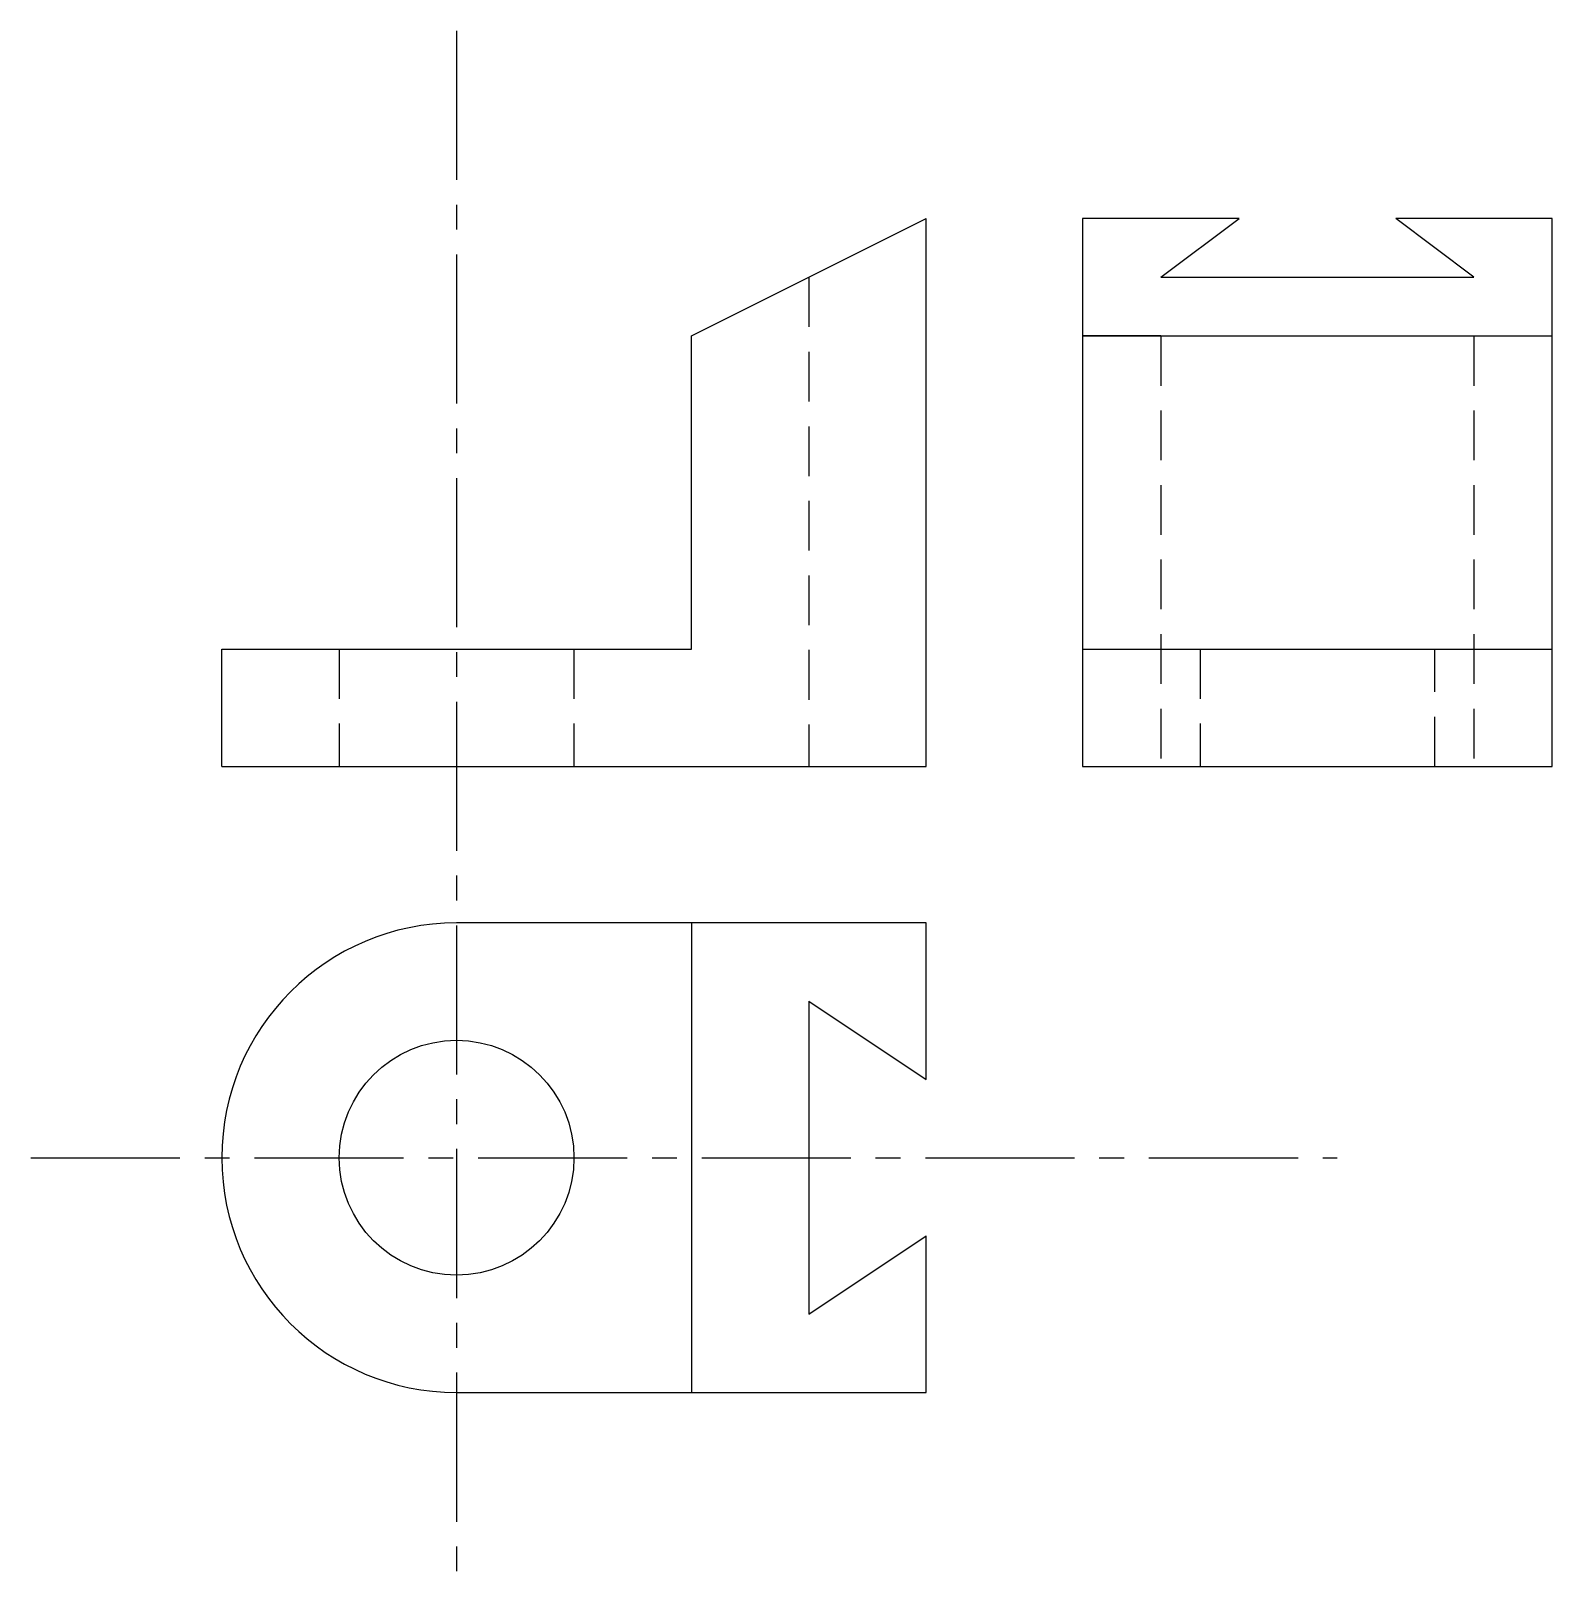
# Model space of a CAD drawing. Header units: millimetres. Extents: x 2526 to 2720, y 1647 to 1844.
import ezdxf

# ---------------------------------------------------------------- set-up
doc = ezdxf.new("R2010")
doc.units = ezdxf.units.MM
doc.linetypes.add('CENTER2', pattern=[28.575, 19.05, -3.175, 3.175, -3.175])
doc.linetypes.add('DASHED2', pattern=[9.525, 6.35, -3.175])

msp = doc.modelspace()

# ---------------------------------------------------------------- linework, layer by layer
at = {"linetype": 'CENTER2'}
for p, q in [((2580.07, 1844.09), (2580.07, 1647.26)), ((2525.67, 1700.1), (2692.61, 1700.1))]:
    msp.add_line(p, q, dxfattribs=at)
for p, q in [((2610.07, 1805.1), (2640.07, 1820.1)), ((2640.07, 1750.1), (2640.07, 1820.1)), ((2660.07, 1820.1), (2660.07, 1750.1)), ((2680.07, 1820.1), (2660.07, 1820.1)), ((2670.07, 1812.6), (2680.07, 1820.1)), ((2720.07, 1820.1), (2700.07, 1820.1)), ((2710.07, 1812.61), (2700.07, 1820.1)), ((2720.07, 1750.1), (2720.07, 1820.1)), ((2670.07, 1812.6), (2710.07, 1812.6)), ((2610.07, 1765.1), (2610.07, 1805.1)), ((2670.07, 1805.1), (2660.07, 1805.1)), ((2660.07, 1805.1), (2720.07, 1805.1)), ((2670.07, 1805.1), (2710.07, 1805.1)), ((2550.07, 1750.1), (2550.07, 1765.1)), ((2550.07, 1765.1), (2610.07, 1765.1)), ((2660.07, 1765.1), (2720.07, 1765.1)), ((2550.07, 1750.1), (2640.07, 1750.1)), ((2660.07, 1750.1), (2720.07, 1750.1)), ((2640.07, 1730.1), (2580.07, 1730.1)), ((2610.07, 1730.1), (2610.07, 1670.1)), ((2640.07, 1710.1), (2640.07, 1730.1)), ((2625.07, 1720.1), (2625.07, 1680.1)), ((2625.07, 1720.1), (2640.07, 1710.1)), ((2625.07, 1680.1), (2640.07, 1690.1)), ((2640.07, 1670.1), (2640.07, 1690.1)), ((2640.07, 1670.1), (2640.07, 1690.1)), ((2580.07, 1670.1), (2640.07, 1670.1))]:
    msp.add_line(p, q)
at = {"linetype": 'DASHED2'}
for p, q in [((2625.07, 1812.6), (2625.07, 1750.1)), ((2670.07, 1805.1), (2670.07, 1750.1)), ((2710.07, 1805.1), (2710.07, 1750.1)), ((2565.07, 1765.1), (2565.07, 1750.1)), ((2595.07, 1765.1), (2595.07, 1750.1)), ((2675.07, 1765.1), (2675.07, 1750.1)), ((2705.07, 1750.1), (2705.07, 1765.1)), ((2675.07, 1750.1), (2705.07, 1750.1)), ((2625.07, 1720.1), (2625.07, 1680.1))]:
    msp.add_line(p, q, dxfattribs=at)
msp.add_circle((2580.07, 1700.1), 15)
msp.add_arc((2580.07, 1700.1), 30, 90, 270)

doc.saveas('drawing.dxf')
